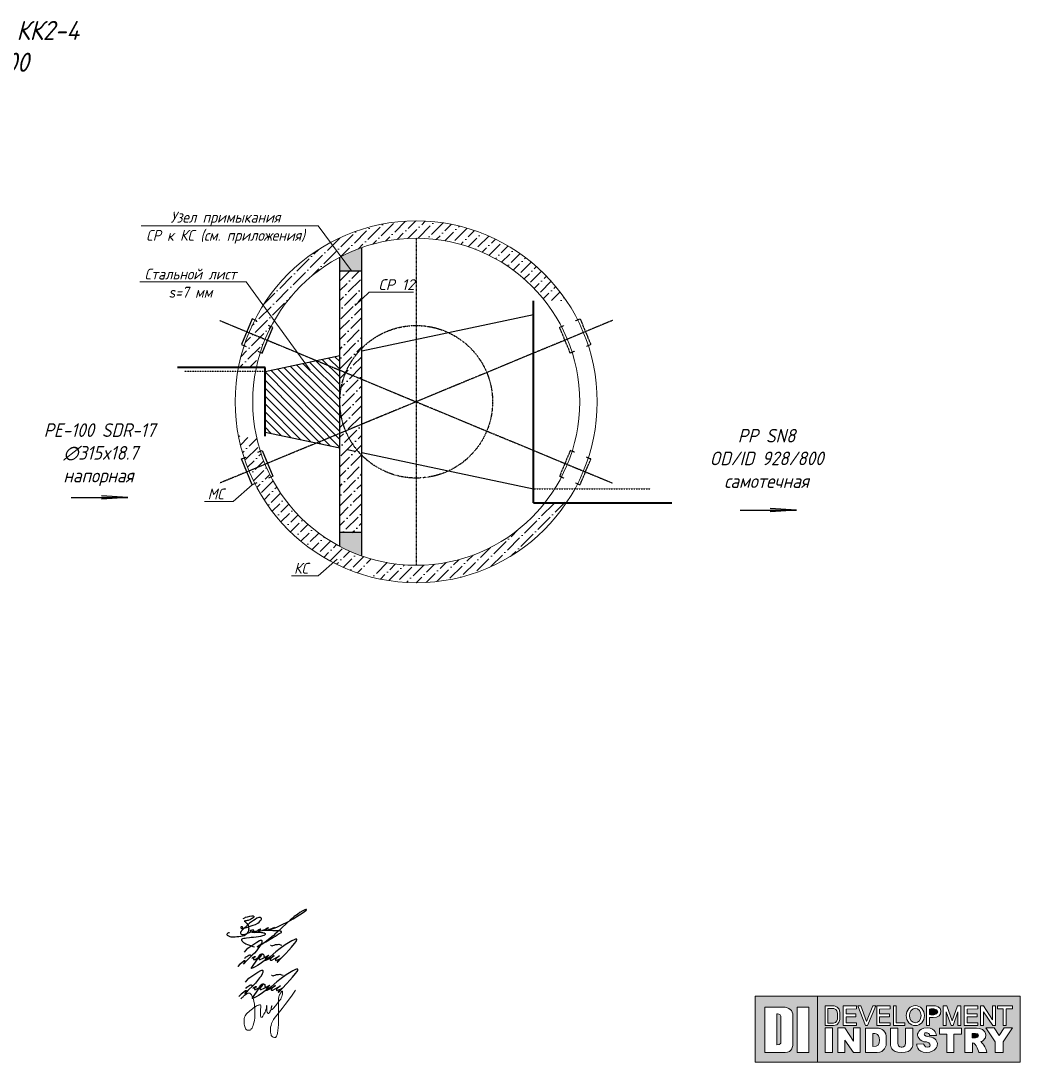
# Model space of a CAD drawing. Header units: millimetres. Extents: x 41756989 to 44740435, y 21258419 to 23626306.
# Drawn here: x 42646032 to 42737690, y 21995474 to 22091023 of the extents above; entities that cross this region are included whole.
import ezdxf
from ezdxf import colors
from ezdxf.entities.mleader import LeaderData, LeaderLine
from ezdxf.math import Vec2, Vec3

# ---------------------------------------------------------------- set-up
doc = ezdxf.new("R2010")
doc.units = ezdxf.units.MM
doc.linetypes.add('ACAD_ISO10W100', pattern=[18.5, 12, -3, 0.5, -3])
doc.linetypes.add('DASHED', pattern=[0.75, 0.5, -0.25])
doc.layers.add('ВК_К1_текст', color=34, linetype='Continuous')
doc.layers.add('Слой 2', color=7, linetype='Continuous')
doc.styles.add('note', font='isocpeur.ttf', dxfattribs={"width": 0.9, "oblique": 15})

# ---------------------------------------------------------------- blocks, each defined once
blk = doc.blocks.new('_None')
blk = doc.blocks.new('DI')
at = {"layer": 'Слой 2', "true_color": 0xf7931d}
h = blk.add_hatch(color=30, dxfattribs=at)
h.dxf.hatch_style = 2
h.paths.add_polyline_path([(-1796, 420), (-1796, -450), (-975, -450), (-975, 420)])
edge = h.paths.add_edge_path()
edge.add_spline(control_points=[(-1300, -226), (-1300, -226), (-1303, -324), (-1401, -324), (-1498, -324), (-1668, -324), (-1668, -324), (-1668, -324), (-1668, 277), (-1668, 277), (-1668, 277), (-1399, 277), (-1399, 277), (-1399, 277), (-1300, 255), (-1300, 186), (-1300, 116), (-1300, -226), (-1300, -226)], knot_values=[0, 0, 0, 0, 1, 1, 1, 2, 2, 2, 3, 3, 3, 4, 4, 4, 5, 5, 5, 6, 6, 6, 6], degree=3, periodic=0)
h.paths.add_polyline_path([(-1087, -324), (-1243, -324), (-1243, 277), (-1087, 277)])
at = {"layer": 'Слой 2', "true_color": 0x231f20}
h = blk.add_hatch(color=250, dxfattribs=at)
h.dxf.hatch_style = 2
h.paths.add_polyline_path([(-975, 420), (-975, -450), (1699, -450), (1699, 420)])
h.paths.add_polyline_path([(1176, 292), (1217, 292), (1335, 110), (1335, 292), (1373, 292), (1373, 32), (1338, 32), (1217, 215), (1217, 32), (1176, 32)])
h.paths.add_polyline_path([(682, 292), (732, 292), (800, 97), (874, 292), (916, 292), (916, 32), (877, 32), (877, 215), (815, 32), (787, 32), (722, 215), (722, 32), (682, 32)])
edge = h.paths.add_edge_path()
edge.add_spline(control_points=[(465, 292), (465, 292), (583, 292), (583, 292), (583, 292), (654, 282), (654, 225), (654, 167), (623, 138), (551, 139), (502, 140), (502, 140), (502, 140), (502, 140), (502, 32), (502, 32), (502, 32), (465, 32), (465, 32), (465, 32), (465, 292), (465, 292)], knot_values=[0, 0, 0, 0, 1, 1, 1, 2, 2, 2, 3, 3, 3, 4, 4, 4, 5, 5, 5, 6, 6, 6, 7, 7, 7, 7], degree=3, periodic=0)
h.paths.add_polyline_path([(28, 292), (66, 292), (66, 69), (177, 69), (177, 32), (28, 32)])
h.paths.add_polyline_path([(-401, 292), (-326, 86), (-242, 292), (-203, 292), (-313, 32), (-339, 32), (-442, 292)])
h.paths.add_polyline_path([(-634, 292), (-457, 292), (-457, 252), (-596, 251), (-596, 186), (-466, 186), (-466, 146), (-596, 146), (-596, 69), (-457, 69), (-457, 32), (-634, 32)])
h.paths.add_polyline_path([(-775, -324), (-872, -324), (-872, 1), (-775, 1)])
edge = h.paths.add_edge_path()
edge.add_spline(control_points=[(-761, 32), (-830, 32), (-872, 32), (-872, 32), (-872, 32), (-872, 292), (-872, 292), (-872, 292), (-753, 292), (-753, 292), (-753, 292), (-678, 277), (-678, 207), (-678, 136), (-678, 112), (-678, 112), (-678, 112), (-693, 32), (-761, 32)], knot_values=[0, 0, 0, 0, 1, 1, 1, 2, 2, 2, 3, 3, 3, 4, 4, 4, 5, 5, 5, 6, 6, 6, 6], degree=3, periodic=0)
h.paths.add_polyline_path([(-409, -324), (-500, -324), (-612, -162), (-612, -324), (-704, -324), (-704, 1), (-615, 1), (-500, -172), (-500, 1), (-409, 1)])
edge = h.paths.add_edge_path()
edge.add_spline(control_points=[(-68, -224), (-68, -224), (-90, -324), (-186, -324), (-282, -324), (-342, -324), (-342, -324), (-342, -324), (-342, 0), (-342, 0), (-342, 0), (-173, 0), (-173, 0), (-173, 0), (-68, -18), (-68, -106), (-68, -194), (-68, -224), (-68, -224)], knot_values=[0, 0, 0, 0, 1, 1, 1, 2, 2, 2, 3, 3, 3, 4, 4, 4, 5, 5, 5, 6, 6, 6, 6], degree=3, periodic=0)
h.paths.add_polyline_path([(-16, 252), (-155, 251), (-155, 186), (-26, 186), (-26, 146), (-155, 146), (-155, 69), (-16, 69), (-16, 32), (-193, 32), (-193, 292), (-16, 292)])
edge = h.paths.add_edge_path()
edge.add_spline(control_points=[(282, -225), (282, -225), (282, -324), (136, -324), (-10, -324), (-10, -225), (-10, -225), (-10, -225), (-10, 0), (-10, 0), (-10, 0), (88, 0), (88, 0), (88, 0), (88, -149), (88, -202), (88, -255), (136, -254), (136, -254), (136, -254), (185, -255), (185, -202), (185, -149), (185, 0), (185, 0), (185, 0), (282, 0), (282, 0), (282, 0), (282, -225), (282, -225)], knot_values=[0, 0, 0, 0, 1, 1, 1, 2, 2, 2, 3, 3, 3, 4, 4, 4, 5, 5, 5, 6, 6, 6, 7, 7, 7, 8, 8, 8, 9, 9, 9, 10, 10, 10, 10], degree=3, periodic=0)
edge = h.paths.add_edge_path()
edge.add_spline(control_points=[(196, 164), (196, 237), (250, 296), (316, 296), (383, 296), (436, 237), (436, 164), (436, 91), (383, 32), (316, 32), (250, 32), (196, 91), (196, 164)], knot_values=[0, 0, 0, 0, 1, 1, 1, 2, 2, 2, 3, 3, 3, 4, 4, 4, 4], degree=3, periodic=0)
edge = h.paths.add_edge_path()
edge.add_spline(control_points=[(608, -212), (606, -232), (594, -321), (463, -321), (332, -321), (334, -212), (334, -212), (334, -212), (426, -210), (426, -210), (426, -210), (437, -253), (471, -254), (518, -254), (513, -228), (513, -228), (513, -228), (521, -198), (463, -184), (361, -184), (345, -93), (345, -93), (345, -93), (346, 1), (471, 1), (596, 1), (595, -99), (595, -99), (595, -99), (505, -99), (505, -99), (505, -99), (507, -67), (471, -63), (435, -58), (443, -67), (437, -76), (431, -86), (427, -104), (504, -116), (582, -116), (609, -192), (608, -212)], knot_values=[0, 0, 0, 0, 1, 1, 1, 2, 2, 2, 3, 3, 3, 4, 4, 4, 5, 5, 5, 6, 6, 6, 7, 7, 7, 8, 8, 8, 9, 9, 9, 10, 10, 10, 11, 11, 11, 12, 12, 12, 13, 13, 13, 14, 14, 14, 14], degree=3, periodic=0)
h.paths.add_polyline_path([(924, -81), (826, -81), (826, -324), (779, -324), (732, -324), (732, -81), (634, -81), (634, 0), (779, 0), (924, 0)])
h.paths.add_polyline_path([(962, 292), (1140, 292), (1140, 252), (1000, 251), (1000, 186), (1130, 186), (1130, 146), (1000, 146), (1000, 69), (1140, 69), (1140, 32), (962, 32)])
edge = h.paths.add_edge_path()
edge.add_spline(control_points=[(1157, -324), (1157, -324), (1118, -196), (1071, -196), (1071, -236), (1071, -324), (1071, -324), (1071, -324), (969, -324), (969, -324), (969, -324), (969, -321), (969, -321), (969, -321), (969, 0), (969, 0), (969, 0), (1082, -1), (1082, -1), (1082, -1), (1155, 6), (1200, -19), (1223, -31), (1247, -63), (1247, -92), (1247, -109), (1242, -126), (1234, -138), (1214, -171), (1181, -180), (1181, -180), (1181, -180), (1254, -258), (1259, -324), (1196, -324), (1157, -324), (1157, -324)], knot_values=[0, 0, 0, 0, 1, 1, 1, 2, 2, 2, 3, 3, 3, 4, 4, 4, 5, 5, 5, 6, 6, 6, 7, 7, 7, 8, 8, 8, 9, 9, 9, 10, 10, 10, 11, 11, 11, 12, 12, 12, 12], degree=3, periodic=0)
h.paths.add_polyline_path([(1473, -181), (1473, -324), (1422, -324), (1371, -324), (1371, -181), (1248, 1), (1356, 1), (1422, -99), (1488, 1), (1596, 1)])
h.paths.add_polyline_path([(1596, 254), (1516, 254), (1516, 32), (1474, 32), (1474, 254), (1399, 254), (1399, 292), (1596, 292)])
at = {"layer": 'Слой 2', "true_color": 0xf7931d}
h = blk.add_hatch(color=30, dxfattribs=at)
h.dxf.hatch_style = 2
edge = h.paths.add_edge_path()
edge.add_spline(control_points=[(-1508, 186), (-1508, 186), (-1508, -223), (-1508, -223), (-1460, -223), (-1457, -193), (-1457, -193), (-1457, -193), (-1457, 119), (-1457, 156), (-1457, 192), (-1508, 186), (-1508, 186)], knot_values=[0, 0, 0, 0, 1, 1, 1, 2, 2, 2, 3, 3, 3, 4, 4, 4, 4], degree=3, periodic=0)
at = {"layer": 'Слой 2', "true_color": 0x231f20}
h = blk.add_hatch(color=250, dxfattribs=at)
h.dxf.hatch_style = 2
edge = h.paths.add_edge_path()
edge.add_spline(control_points=[(-758, 258), (-758, 258), (-836, 258), (-836, 258), (-836, 258), (-836, 66), (-836, 66), (-836, 66), (-808, 66), (-764, 66), (-719, 66), (-709, 125), (-709, 125), (-709, 125), (-709, 143), (-709, 195), (-709, 247), (-758, 258), (-758, 258)], knot_values=[0, 0, 0, 0, 1, 1, 1, 2, 2, 2, 3, 3, 3, 4, 4, 4, 5, 5, 5, 6, 6, 6, 6], degree=3, periodic=0)
h = blk.add_hatch(color=250, dxfattribs=at)
h.dxf.hatch_style = 2
edge = h.paths.add_edge_path()
edge.add_spline(control_points=[(316, 260), (274, 260), (240, 217), (240, 164), (240, 111), (274, 68), (316, 68), (358, 68), (392, 111), (392, 164), (392, 217), (358, 260), (316, 260)], knot_values=[0, 0, 0, 0, 1, 1, 1, 2, 2, 2, 3, 3, 3, 4, 4, 4, 4], degree=3, periodic=0)
h = blk.add_hatch(color=250, dxfattribs=at)
h.dxf.hatch_style = 2
edge = h.paths.add_edge_path()
edge.add_spline(control_points=[(614, 214), (614, 266), (504, 250), (504, 250), (504, 250), (504, 177), (504, 177), (504, 177), (614, 161), (614, 214)], knot_values=[0, 0, 0, 0, 1, 1, 1, 2, 2, 2, 3, 3, 3, 3], degree=3, periodic=0)
h = blk.add_hatch(color=250, dxfattribs=at)
h.dxf.hatch_style = 2
edge = h.paths.add_edge_path()
edge.add_spline(control_points=[(-244, -72), (-244, -72), (-244, -244), (-244, -244), (-172, -244), (-155, -219), (-155, -158), (-155, -57), (-244, -72), (-244, -72)], knot_values=[0, 0, 0, 0, 1, 1, 1, 2, 2, 2, 3, 3, 3, 3], degree=3, periodic=0)
h = blk.add_hatch(color=250, dxfattribs=at)
h.dxf.hatch_style = 2
edge = h.paths.add_edge_path()
edge.add_spline(control_points=[(1068, -71), (1068, -71), (1068, -127), (1068, -127), (1068, -127), (1151, -138), (1151, -99), (1151, -60), (1068, -71), (1068, -71)], knot_values=[0, 0, 0, 0, 1, 1, 1, 2, 2, 2, 3, 3, 3, 3], degree=3, periodic=0)
at = {"layer": 'Слой 2', "lineweight": 0}
for points in [[(-1796, 420), (-1796, -450), (-975, -450), (-975, 420), (-1796, 420)], [(-975, 420), (-975, -450), (1699, -450), (1699, 420), (-975, 420)], [(-1087, -324), (-1243, -324), (-1243, 277), (-1087, 277), (-1087, -324)], [(-634, 292), (-457, 292), (-457, 252), (-596, 251), (-596, 186), (-466, 186), (-466, 146), (-596, 146), (-596, 69), (-457, 69), (-457, 32), (-634, 32), (-634, 292)], [(-401, 292), (-326, 86), (-242, 292), (-203, 292), (-313, 32), (-339, 32), (-442, 292), (-401, 292)], [(-16, 252), (-155, 251), (-155, 186), (-26, 186), (-26, 146), (-155, 146), (-155, 69), (-16, 69), (-16, 32), (-193, 32), (-193, 292), (-16, 292), (-16, 252)], [(28, 292), (66, 292), (66, 69), (177, 69), (177, 32), (28, 32), (28, 292)], [(682, 292), (732, 292), (800, 97), (874, 292), (916, 292), (916, 32), (877, 32), (877, 215), (815, 32), (787, 32), (722, 215), (722, 32), (682, 32), (682, 292)], [(962, 292), (1140, 292), (1140, 252), (1000, 251), (1000, 186), (1130, 186), (1130, 146), (1000, 146), (1000, 69), (1140, 69), (1140, 32), (962, 32), (962, 292)], [(1176, 292), (1217, 292), (1335, 110), (1335, 292), (1373, 292), (1373, 32), (1338, 32), (1217, 215), (1217, 32), (1176, 32), (1176, 292)], [(1596, 254), (1516, 254), (1516, 32), (1474, 32), (1474, 254), (1399, 254), (1399, 292), (1596, 292), (1596, 254)], [(-775, -324), (-872, -324), (-872, 1), (-775, 1), (-775, -324)], [(-409, -324), (-500, -324), (-612, -162), (-612, -324), (-704, -324), (-704, 1), (-615, 1), (-500, -172), (-500, 1), (-409, 1), (-409, -324)], [(924, -81), (826, -81), (826, -324), (779, -324), (732, -324), (732, -81), (634, -81), (634, 0), (779, 0), (924, 0), (924, -81)], [(1473, -181), (1473, -324), (1422, -324), (1371, -324), (1371, -181), (1248, 1), (1356, 1), (1422, -99), (1488, 1), (1596, 1), (1473, -181)]]:
    blk.add_lwpolyline(points, dxfattribs=at)
for points, knots in [([(-1300, -226), (-1300, -226), (-1303, -324), (-1401, -324), (-1498, -324), (-1668, -324), (-1668, -324), (-1668, -324), (-1668, 277), (-1668, 277), (-1668, 277), (-1399, 277), (-1399, 277), (-1399, 277), (-1300, 255), (-1300, 186), (-1300, 116), (-1300, -226), (-1300, -226)], [0, 0, 0, 0, 1, 1, 1, 2, 2, 2, 3, 3, 3, 4, 4, 4, 5, 5, 5, 6, 6, 6, 6]), ([(-761, 32), (-830, 32), (-872, 32), (-872, 32), (-872, 32), (-872, 292), (-872, 292), (-872, 292), (-753, 292), (-753, 292), (-753, 292), (-678, 277), (-678, 207), (-678, 136), (-678, 112), (-678, 112), (-678, 112), (-693, 32), (-761, 32)], [0, 0, 0, 0, 1, 1, 1, 2, 2, 2, 3, 3, 3, 4, 4, 4, 5, 5, 5, 6, 6, 6, 6]), ([(196, 164), (196, 237), (250, 296), (316, 296), (383, 296), (436, 237), (436, 164), (436, 91), (383, 32), (316, 32), (250, 32), (196, 91), (196, 164)], [0, 0, 0, 0, 1, 1, 1, 2, 2, 2, 3, 3, 3, 4, 4, 4, 4]), ([(465, 292), (465, 292), (583, 292), (583, 292), (583, 292), (654, 282), (654, 225), (654, 167), (623, 138), (551, 139), (502, 140), (502, 140), (502, 140), (502, 140), (502, 32), (502, 32), (502, 32), (465, 32), (465, 32), (465, 32), (465, 292), (465, 292)], [0, 0, 0, 0, 1, 1, 1, 2, 2, 2, 3, 3, 3, 4, 4, 4, 5, 5, 5, 6, 6, 6, 7, 7, 7, 7]), ([(-1508, 186), (-1508, 186), (-1508, -223), (-1508, -223), (-1460, -223), (-1457, -193), (-1457, -193), (-1457, -193), (-1457, 119), (-1457, 156), (-1457, 192), (-1508, 186), (-1508, 186)], [0, 0, 0, 0, 1, 1, 1, 2, 2, 2, 3, 3, 3, 4, 4, 4, 4]), ([(-758, 258), (-758, 258), (-836, 258), (-836, 258), (-836, 258), (-836, 66), (-836, 66), (-836, 66), (-808, 66), (-764, 66), (-719, 66), (-709, 125), (-709, 125), (-709, 125), (-709, 143), (-709, 195), (-709, 247), (-758, 258), (-758, 258)], [0, 0, 0, 0, 1, 1, 1, 2, 2, 2, 3, 3, 3, 4, 4, 4, 5, 5, 5, 6, 6, 6, 6]), ([(316, 260), (274, 260), (240, 217), (240, 164), (240, 111), (274, 68), (316, 68), (358, 68), (392, 111), (392, 164), (392, 217), (358, 260), (316, 260)], [0, 0, 0, 0, 1, 1, 1, 2, 2, 2, 3, 3, 3, 4, 4, 4, 4]), ([(614, 214), (614, 266), (504, 250), (504, 250), (504, 250), (504, 177), (504, 177), (504, 177), (614, 161), (614, 214)], [0, 0, 0, 0, 1, 1, 1, 2, 2, 2, 3, 3, 3, 3]), ([(-68, -224), (-68, -224), (-90, -324), (-186, -324), (-282, -324), (-342, -324), (-342, -324), (-342, -324), (-342, 0), (-342, 0), (-342, 0), (-173, 0), (-173, 0), (-173, 0), (-68, -18), (-68, -106), (-68, -194), (-68, -224), (-68, -224)], [0, 0, 0, 0, 1, 1, 1, 2, 2, 2, 3, 3, 3, 4, 4, 4, 5, 5, 5, 6, 6, 6, 6]), ([(282, -225), (282, -225), (282, -324), (136, -324), (-10, -324), (-10, -225), (-10, -225), (-10, -225), (-10, 0), (-10, 0), (-10, 0), (88, 0), (88, 0), (88, 0), (88, -149), (88, -202), (88, -255), (136, -254), (136, -254), (136, -254), (185, -255), (185, -202), (185, -149), (185, 0), (185, 0), (185, 0), (282, 0), (282, 0), (282, 0), (282, -225), (282, -225)], [0, 0, 0, 0, 1, 1, 1, 2, 2, 2, 3, 3, 3, 4, 4, 4, 5, 5, 5, 6, 6, 6, 7, 7, 7, 8, 8, 8, 9, 9, 9, 10, 10, 10, 10]), ([(608, -212), (606, -232), (594, -321), (463, -321), (332, -321), (334, -212), (334, -212), (334, -212), (426, -210), (426, -210), (426, -210), (437, -253), (471, -254), (518, -254), (513, -228), (513, -228), (513, -228), (521, -198), (463, -184), (361, -184), (345, -93), (345, -93), (345, -93), (346, 1), (471, 1), (596, 1), (595, -99), (595, -99), (595, -99), (505, -99), (505, -99), (505, -99), (507, -67), (471, -63), (435, -58), (443, -67), (437, -76), (431, -86), (427, -104), (504, -116), (582, -116), (609, -192), (608, -212)], [0, 0, 0, 0, 1, 1, 1, 2, 2, 2, 3, 3, 3, 4, 4, 4, 5, 5, 5, 6, 6, 6, 7, 7, 7, 8, 8, 8, 9, 9, 9, 10, 10, 10, 11, 11, 11, 12, 12, 12, 13, 13, 13, 14, 14, 14, 14]), ([(1157, -324), (1157, -324), (1118, -196), (1071, -196), (1071, -236), (1071, -324), (1071, -324), (1071, -324), (969, -324), (969, -324), (969, -324), (969, -321), (969, -321), (969, -321), (969, 0), (969, 0), (969, 0), (1082, -1), (1082, -1), (1082, -1), (1155, 6), (1200, -19), (1223, -31), (1247, -63), (1247, -92), (1247, -109), (1242, -126), (1234, -138), (1214, -171), (1181, -180), (1181, -180), (1181, -180), (1254, -258), (1259, -324), (1196, -324), (1157, -324), (1157, -324)], [0, 0, 0, 0, 1, 1, 1, 2, 2, 2, 3, 3, 3, 4, 4, 4, 5, 5, 5, 6, 6, 6, 7, 7, 7, 8, 8, 8, 9, 9, 9, 10, 10, 10, 11, 11, 11, 12, 12, 12, 12]), ([(-244, -72), (-244, -72), (-244, -244), (-244, -244), (-172, -244), (-155, -219), (-155, -158), (-155, -57), (-244, -72), (-244, -72)], [0, 0, 0, 0, 1, 1, 1, 2, 2, 2, 3, 3, 3, 3]), ([(1068, -71), (1068, -71), (1068, -127), (1068, -127), (1068, -127), (1151, -138), (1151, -99), (1151, -60), (1068, -71), (1068, -71)], [0, 0, 0, 0, 1, 1, 1, 2, 2, 2, 3, 3, 3, 3])]:
    blk.add_open_spline(points, degree=3, knots=knots, dxfattribs=at)
blk = doc.blocks.new('5')
at = {"color": 160, "lineweight": 9}
for points in [[(39.23, -189.08), (39.76, -188.41), (40.36, -187.75), (41.66, -186.81), (42.34, -186.4), (43.34, -185.76), (44.34, -185.16), (44.67, -185.03), (44.9, -185.04), (45.04, -185.15), (45.1, -185.32), (45.09, -185.58), (45.02, -185.86), (44.86, -186.29), (44.45, -187.02), (43.98, -187.68), (43.24, -188.58), (42.57, -189.39), (41.87, -190.09), (40.04, -191.87), (38.96, -193.07), (39.29, -192.63), (39.49, -192.28), (39.54, -192.07), (39.53, -191.95), (39.47, -191.93), (39.41, -191.94), (39.19, -192.04), (38.24, -192.76), (37.74, -193.14), (37.02, -193.85)], [(41.82, -191.26), (41.9, -191.01), (42.01, -190.89), (42.19, -190.73), (42.45, -190.62), (42.6, -190.56), (42.78, -190.55), (42.84, -190.58), (42.85, -190.64), (42.76, -190.73), (42.53, -190.92), (42.39, -191.03), (42.27, -191.24), (42.25, -191.4), (42.29, -191.55), (42.43, -191.58), (42.58, -191.57), (42.78, -191.49), (43.73, -191.03), (44.29, -190.72), (44.73, -190.47), (45.11, -189.89), (44.4, -190.66), (44.15, -191.16), (44.08, -191.37), (44.14, -191.52), (44.31, -191.59), (44.49, -191.57), (44.72, -191.48), (45.27, -191.2), (47.37, -190.1), (46.71, -190.79), (46.34, -191.29), (46.22, -191.59), (46.28, -191.75), (46.46, -191.75), (46.7, -191.64), (48.27, -190.85), (49.25, -190.15), (48.37, -190.92), (48.01, -191.31), (47.87, -191.64), (47.92, -191.76), (48.15, -191.8), (48.37, -191.73), (49.17, -191.35), (50.97, -190.29), (49.98, -191.13), (49.68, -191.48), (49.63, -191.73), (49.78, -191.86), (50.01, -191.81), (50.32, -191.69), (51.49, -191.2), (50.64, -191.82), (50.28, -192.18), (50.16, -192.37), (50.22, -192.48), (50.36, -192.47), (50.48, -192.38), (51.49, -191.2), (53.1, -189.55), (54.16, -188.46), (55.03, -187.41), (56, -186.15), (56.53, -185.47), (56.74, -185.12), (56.82, -184.86), (56.78, -184.77), (56.65, -184.73), (56.32, -184.77), (55.96, -184.89), (55.16, -185.31), (52.92, -186.63), (51.25, -187.88), (49.8, -188.97), (47.81, -190.6), (45.44, -192.38), (44.48, -193.01), (43.57, -193.59), (42.83, -194.01), (42.17, -194.3), (41.51, -194.54), (41.97, -193.88), (43.38, -191.8), (44.09, -190.6), (44.38, -190.05), (44.56, -189.85), (44.76, -189.74), (45.04, -189.65), (45.29, -189.63), (45.51, -189.71), (45.68, -189.88), (45.76, -190.12), (45.77, -190.4), (45.81, -190.55), (45.86, -190.69), (45.97, -190.87), (46.25, -190.99), (46.61, -191.04), (46.92, -191)], [(47.96, -186.69), (48.2, -186.89), (48.49, -186.92), (48.76, -186.88), (49.18, -186.72), (49.69, -186.53), (50.36, -186.48), (50.78, -186.45), (51.36, -186.62), (51.82, -186.75)], [(39.35, -191.18), (39.63, -190.79), (40.03, -190.49), (40.34, -190.27), (40.67, -190.11), (41, -190), (41.19, -190), (41.32, -190.12), (41.34, -190.26), (41.39, -190.56)]]:
    blk.add_lwpolyline(points, dxfattribs=at)
at = {"color": 160}
for points in [[(39.23, -189.08), (39.76, -188.41), (40.36, -187.75), (41.66, -186.81), (42.34, -186.4), (43.34, -185.76), (44.34, -185.16), (44.67, -185.03), (44.9, -185.04), (45.04, -185.15), (45.1, -185.32), (45.09, -185.58), (45.02, -185.86), (44.86, -186.29), (44.45, -187.02), (43.98, -187.68), (43.24, -188.58), (42.57, -189.39), (41.87, -190.09), (40.04, -191.87), (38.96, -193.07), (39.29, -192.63), (39.49, -192.28), (39.54, -192.07), (39.53, -191.95), (39.47, -191.93), (39.41, -191.94), (39.19, -192.04), (38.24, -192.76), (37.74, -193.14), (37.02, -193.85)], [(41.82, -191.26), (41.9, -191.01), (42.01, -190.89), (42.19, -190.73), (42.45, -190.62), (42.6, -190.56), (42.78, -190.55), (42.84, -190.58), (42.85, -190.64), (42.76, -190.73), (42.53, -190.92), (42.39, -191.03), (42.27, -191.24), (42.25, -191.4), (42.29, -191.55), (42.43, -191.58), (42.58, -191.57), (42.78, -191.49), (43.73, -191.03), (44.29, -190.72), (44.73, -190.47), (45.11, -189.89), (44.4, -190.66), (44.15, -191.16), (44.08, -191.37), (44.14, -191.52), (44.31, -191.59), (44.49, -191.57), (44.72, -191.48), (45.27, -191.2), (47.37, -190.1), (46.71, -190.79), (46.34, -191.29), (46.22, -191.59), (46.28, -191.75), (46.46, -191.75), (46.7, -191.64), (48.27, -190.85), (49.25, -190.15), (48.37, -190.92), (48.01, -191.31), (47.87, -191.64), (47.92, -191.76), (48.15, -191.8), (48.37, -191.73), (49.17, -191.35), (50.97, -190.29), (49.98, -191.13), (49.68, -191.48), (49.63, -191.73), (49.78, -191.86), (50.01, -191.81), (50.32, -191.69), (51.49, -191.2), (50.64, -191.82), (50.28, -192.18), (50.16, -192.37), (50.22, -192.48), (50.36, -192.47), (50.48, -192.38), (51.49, -191.2), (53.1, -189.55), (54.16, -188.46), (55.03, -187.41), (56, -186.15), (56.53, -185.47), (56.74, -185.12), (56.82, -184.86), (56.78, -184.77), (56.65, -184.73), (56.32, -184.77), (55.96, -184.89), (55.16, -185.31), (52.92, -186.63), (51.25, -187.88), (49.8, -188.97), (47.81, -190.6), (45.44, -192.38), (44.48, -193.01), (43.57, -193.59), (42.83, -194.01), (42.17, -194.3), (41.51, -194.54), (41.97, -193.88), (43.38, -191.8), (44.09, -190.6), (44.38, -190.05), (44.56, -189.85), (44.76, -189.74), (45.04, -189.65), (45.29, -189.63), (45.51, -189.71), (45.68, -189.88), (45.76, -190.12), (45.77, -190.4), (45.81, -190.55), (45.86, -190.69), (45.97, -190.87), (46.25, -190.99), (46.61, -191.04), (46.92, -191)], [(47.96, -186.69), (48.2, -186.89), (48.49, -186.92), (48.76, -186.88), (49.18, -186.72), (49.69, -186.53), (50.36, -186.48), (50.78, -186.45), (51.36, -186.62), (51.82, -186.75)], [(39.35, -191.18), (39.63, -190.79), (40.03, -190.49), (40.34, -190.27), (40.67, -190.11), (41, -190), (41.19, -190), (41.32, -190.12), (41.34, -190.26), (41.39, -190.56)]]:
    blk.add_lwpolyline(points, dxfattribs=at)
blk = doc.blocks.new('6')
at = {"color": 150, "lineweight": 9}
for points in [[(226.89, -190.1), (227.38, -189.81), (227.7, -189.66), (228.33, -189.46), (229.17, -189.28), (229.79, -189.18), (230.19, -189.16), (230.3, -189.19), (230.4, -189.23), (230.49, -189.29), (230.52, -189.36), (230.52, -189.43), (230.51, -189.52), (230.48, -189.6), (230.41, -189.72), (230.25, -189.87), (229.94, -190.1), (229.67, -190.24), (229.39, -190.4), (229.15, -190.53), (228.82, -190.66), (228.53, -190.75), (228.26, -190.81), (228, -190.86), (227.68, -190.93), (227.36, -191), (227.15, -191.04), (227.38, -191.16), (227.61, -191.33), (227.78, -191.45), (227.9, -191.55), (228.08, -191.75), (228.36, -192.1), (228.52, -192.38), (228.65, -192.78), (228.73, -193.32), (228.74, -193.65), (228.69, -194.01), (228.63, -194.31), (228.52, -194.66), (228.34, -194.95), (228.08, -195.33), (227.51, -195.79), (227.22, -195.99), (226.66, -196.15), (226.03, -196.27), (225.37, -196.34), (224.61, -196.39), (224.07, -196.45), (223.52, -196.47), (223.11, -196.46), (222.74, -196.45), (222.42, -196.39), (222.14, -196.3), (221.86, -196.2), (221.63, -196.06), (221.44, -195.9), (221.35, -195.7), (221.31, -195.52), (221.42, -195.27), (221.54, -195.14), (221.73, -195.04), (221.9, -194.95), (222.13, -194.92)], [(226.72, -193.23), (226.68, -193.11), (226.63, -193.06), (226.49, -192.99), (226.35, -192.95), (226.21, -192.98), (226.08, -193.04), (226.01, -193.18), (226.01, -193.34), (226.1, -193.43), (226.28, -193.47), (226.49, -193.46), (227.06, -193.36), (227.97, -193.15), (229.26, -192.72), (230.33, -192.36), (231.1, -192.11), (231.92, -191.65), (232.33, -191.33), (232.75, -190.93), (233.06, -190.55), (233.15, -190.34), (233.16, -190.14), (233.14, -189.99), (233.08, -189.91), (232.96, -189.81), (232.79, -189.76), (232.51, -189.73), (232.27, -189.78), (231.58, -190.01), (230.94, -190.36), (230.36, -190.72), (229.75, -191.19), (229.07, -191.72), (228.22, -192.43), (227.11, -193.47), (226.57, -194.03), (226.32, -194.29), (226.12, -194.54), (225.98, -194.78), (225.92, -195), (225.93, -195.16), (226.03, -195.35), (226.16, -195.47), (226.37, -195.56), (226.63, -195.6), (226.87, -195.6), (227.55, -195.42), (228.71, -195.06), (229.99, -194.6), (230.37, -194.41), (230.53, -194.28), (230.56, -194.22), (230.56, -194.17), (230.51, -194.13), (230.42, -194.08), (230.28, -194.06), (230.04, -194.06), (229.85, -194.08), (229.57, -194.15), (229.42, -194.22), (229.3, -194.31), (229.3, -194.44), (229.36, -194.58), (229.43, -194.65), (229.6, -194.72), (229.89, -194.81), (230.6, -194.87), (231.28, -194.83), (231.8, -194.79), (232.22, -194.79), (232.81, -194.82), (233.2, -194.85), (233.54, -194.9), (233.83, -194.98), (234.02, -195.05), (234.24, -195.17), (234.41, -195.29), (234.46, -195.43), (234.42, -195.57), (234.34, -195.68), (234.2, -195.8), (233.91, -195.93), (233.5, -196.08), (232.83, -196.26), (232.17, -196.37), (231.34, -196.48), (230.4, -196.57), (229.63, -196.67), (229, -196.72), (228.02, -196.84), (227.48, -196.91), (227.11, -196.98), (226.66, -197.09), (226.41, -197.19), (226.32, -197.34), (226.32, -197.49), (226.36, -197.67), (226.47, -197.85), (226.63, -198.03), (226.93, -198.35), (227.38, -198.61), (227.78, -198.82), (228.29, -199.03), (229.04, -199.29), (229.68, -199.51), (230.2, -199.67), (230.8, -199.85)], [(229.99, -194.6), (230.56, -194.54), (231.23, -194.38), (231.96, -194.15), (232.33, -194.04), (232.58, -193.96), (232.74, -193.9), (232.85, -193.85), (232.92, -193.8), (232.94, -193.77), (232.91, -193.74), (232.88, -193.73), (232.83, -193.75), (232.61, -193.84), (232.43, -193.91), (232.22, -193.97), (232.08, -194.01), (231.92, -194.1), (231.87, -194.22), (231.87, -194.33), (231.98, -194.37), (232.17, -194.4), (232.38, -194.39), (232.57, -194.35), (233.36, -194.18), (233.98, -193.96), (234.85, -193.59), (235.23, -193.42), (235.62, -193.32), (235.23, -193.42), (234.61, -193.69), (234.52, -193.75), (234.49, -193.83), (234.48, -193.9), (234.49, -193.95), (234.57, -194), (234.64, -194.02), (234.77, -194.04), (235.17, -194.04), (235.35, -193.99), (235.66, -193.9), (236.78, -193.48), (237.6, -193.17), (236.78, -193.48), (236.22, -193.69), (235.92, -193.83), (235.87, -193.88), (235.86, -193.92), (235.87, -193.97), (235.93, -193.99), (236.03, -193.98), (236.13, -193.95), (236.3, -193.86), (238.38, -193.04), (239.83, -192.4), (242.51, -191.12), (244.07, -190.18), (246.19, -188.78), (247.85, -187.72), (248.5, -187.24), (248.63, -187.13), (248.7, -187.03), (248.68, -186.99), (248.63, -186.98), (248.56, -186.98), (248.43, -187.01), (248.08, -187.14), (247.4, -187.47), (246.4, -188.04), (245.5, -188.65), (244.43, -189.42), (243.66, -190.04), (243.08, -190.61), (241.8, -191.76), (238.57, -194.77), (237.78, -195.51), (237.37, -195.89), (236.8, -196.32), (236.06, -196.96), (235.01, -197.77), (234.26, -198.35), (233.09, -199.18), (232.53, -199.63), (232.19, -199.85), (231.95, -199.9), (231.8, -199.86), (231.8, -199.7), (231.88, -199.58), (232.07, -199.43), (232.33, -199.26), (234.64, -198.06), (237.31, -196.55), (237.94, -196.15), (238.58, -195.73), (239.27, -195.29), (239.85, -194.98), (240.01, -194.87), (240.06, -194.79), (240.08, -194.72), (240.07, -194.67), (240.03, -194.6), (240, -194.57), (239.95, -194.53), (239.87, -194.5), (239.71, -194.43), (239.37, -194.37), (238.7, -194.31), (237.94, -194.29), (237.11, -194.27), (236.12, -194.25), (233.45, -194.15)]]:
    blk.add_lwpolyline(points, dxfattribs=at)
at = {"color": 150}
for points in [[(226.89, -190.1), (227.38, -189.81), (227.7, -189.66), (228.33, -189.46), (229.17, -189.28), (229.79, -189.18), (230.19, -189.16), (230.3, -189.19), (230.4, -189.23), (230.49, -189.29), (230.52, -189.36), (230.52, -189.43), (230.51, -189.52), (230.48, -189.6), (230.41, -189.72), (230.25, -189.87), (229.94, -190.1), (229.67, -190.24), (229.39, -190.4), (229.15, -190.53), (228.82, -190.66), (228.53, -190.75), (228.26, -190.81), (228, -190.86), (227.68, -190.93), (227.36, -191), (227.15, -191.04), (227.38, -191.16), (227.61, -191.33), (227.78, -191.45), (227.9, -191.55), (228.08, -191.75), (228.36, -192.1), (228.52, -192.38), (228.65, -192.78), (228.73, -193.32), (228.74, -193.65), (228.69, -194.01), (228.63, -194.31), (228.52, -194.66), (228.34, -194.95), (228.08, -195.33), (227.51, -195.79), (227.22, -195.99), (226.66, -196.15), (226.03, -196.27), (225.37, -196.34), (224.61, -196.39), (224.07, -196.45), (223.52, -196.47), (223.11, -196.46), (222.74, -196.45), (222.42, -196.39), (222.14, -196.3), (221.86, -196.2), (221.63, -196.06), (221.44, -195.9), (221.35, -195.7), (221.31, -195.52), (221.42, -195.27), (221.54, -195.14), (221.73, -195.04), (221.9, -194.95), (222.13, -194.92)], [(226.72, -193.23), (226.68, -193.11), (226.63, -193.06), (226.49, -192.99), (226.35, -192.95), (226.21, -192.98), (226.08, -193.04), (226.01, -193.18), (226.01, -193.34), (226.1, -193.43), (226.28, -193.47), (226.49, -193.46), (227.06, -193.36), (227.97, -193.15), (229.26, -192.72), (230.33, -192.36), (231.1, -192.11), (231.92, -191.65), (232.33, -191.33), (232.75, -190.93), (233.06, -190.55), (233.15, -190.34), (233.16, -190.14), (233.14, -189.99), (233.08, -189.91), (232.96, -189.81), (232.79, -189.76), (232.51, -189.73), (232.27, -189.78), (231.58, -190.01), (230.94, -190.36), (230.36, -190.72), (229.75, -191.19), (229.07, -191.72), (228.22, -192.43), (227.11, -193.47), (226.57, -194.03), (226.32, -194.29), (226.12, -194.54), (225.98, -194.78), (225.92, -195), (225.93, -195.16), (226.03, -195.35), (226.16, -195.47), (226.37, -195.56), (226.63, -195.6), (226.87, -195.6), (227.55, -195.42), (228.71, -195.06), (229.99, -194.6), (230.37, -194.41), (230.53, -194.28), (230.56, -194.22), (230.56, -194.17), (230.51, -194.13), (230.42, -194.08), (230.28, -194.06), (230.04, -194.06), (229.85, -194.08), (229.57, -194.15), (229.42, -194.22), (229.3, -194.31), (229.3, -194.44), (229.36, -194.58), (229.43, -194.65), (229.6, -194.72), (229.89, -194.81), (230.6, -194.87), (231.28, -194.83), (231.8, -194.79), (232.22, -194.79), (232.81, -194.82), (233.2, -194.85), (233.54, -194.9), (233.83, -194.98), (234.02, -195.05), (234.24, -195.17), (234.41, -195.29), (234.46, -195.43), (234.42, -195.57), (234.34, -195.68), (234.2, -195.8), (233.91, -195.93), (233.5, -196.08), (232.83, -196.26), (232.17, -196.37), (231.34, -196.48), (230.4, -196.57), (229.63, -196.67), (229, -196.72), (228.02, -196.84), (227.48, -196.91), (227.11, -196.98), (226.66, -197.09), (226.41, -197.19), (226.32, -197.34), (226.32, -197.49), (226.36, -197.67), (226.47, -197.85), (226.63, -198.03), (226.93, -198.35), (227.38, -198.61), (227.78, -198.82), (228.29, -199.03), (229.04, -199.29), (229.68, -199.51), (230.2, -199.67), (230.8, -199.85)], [(229.99, -194.6), (230.56, -194.54), (231.23, -194.38), (231.96, -194.15), (232.33, -194.04), (232.58, -193.96), (232.74, -193.9), (232.85, -193.85), (232.92, -193.8), (232.94, -193.77), (232.91, -193.74), (232.88, -193.73), (232.83, -193.75), (232.61, -193.84), (232.43, -193.91), (232.22, -193.97), (232.08, -194.01), (231.92, -194.1), (231.87, -194.22), (231.87, -194.33), (231.98, -194.37), (232.17, -194.4), (232.38, -194.39), (232.57, -194.35), (233.36, -194.18), (233.98, -193.96), (234.85, -193.59), (235.23, -193.42), (235.62, -193.32), (235.23, -193.42), (234.61, -193.69), (234.52, -193.75), (234.49, -193.83), (234.48, -193.9), (234.49, -193.95), (234.57, -194), (234.64, -194.02), (234.77, -194.04), (235.17, -194.04), (235.35, -193.99), (235.66, -193.9), (236.78, -193.48), (237.6, -193.17), (236.78, -193.48), (236.22, -193.69), (235.92, -193.83), (235.87, -193.88), (235.86, -193.92), (235.87, -193.97), (235.93, -193.99), (236.03, -193.98), (236.13, -193.95), (236.3, -193.86), (238.38, -193.04), (239.83, -192.4), (242.51, -191.12), (244.07, -190.18), (246.19, -188.78), (247.85, -187.72), (248.5, -187.24), (248.63, -187.13), (248.7, -187.03), (248.68, -186.99), (248.63, -186.98), (248.56, -186.98), (248.43, -187.01), (248.08, -187.14), (247.4, -187.47), (246.4, -188.04), (245.5, -188.65), (244.43, -189.42), (243.66, -190.04), (243.08, -190.61), (241.8, -191.76), (238.57, -194.77), (237.78, -195.51), (237.37, -195.89), (236.8, -196.32), (236.06, -196.96), (235.01, -197.77), (234.26, -198.35), (233.09, -199.18), (232.53, -199.63), (232.19, -199.85), (231.95, -199.9), (231.8, -199.86), (231.8, -199.7), (231.88, -199.58), (232.07, -199.43), (232.33, -199.26), (234.64, -198.06), (237.31, -196.55), (237.94, -196.15), (238.58, -195.73), (239.27, -195.29), (239.85, -194.98), (240.01, -194.87), (240.06, -194.79), (240.08, -194.72), (240.07, -194.67), (240.03, -194.6), (240, -194.57), (239.95, -194.53), (239.87, -194.5), (239.71, -194.43), (239.37, -194.37), (238.7, -194.31), (237.94, -194.29), (237.11, -194.27), (236.12, -194.25), (233.45, -194.15)]]:
    blk.add_lwpolyline(points, dxfattribs=at)
blk = doc.blocks.new('подпись')
at = {"lineweight": 18, "ltscale": 75}
for p, q in [((-396, 381), (-377, 401)), ((-377, 401), (-348, 429)), ((-348, 429), (-329, 448)), ((-329, 448), (-301, 477)), ((-301, 477), (-282, 496)), ((-282, 496), (-196, 553)), ((-196, 553), (-167, 572)), ((-167, 572), (-129, 591)), ((-129, 591), (-72, 591)), ((-72, 591), (-52, 582)), ((-52, 582), (-43, 563)), ((-43, 563), (-24, 544)), ((-24, 544), (-5, 525)), ((-5, 525), (5, 496)), ((5, 496), (24, 467)), ((24, 467), (43, 429)), ((43, 429), (62, 353)), ((997, 439), (988, 401)), ((988, 401), (988, 353)), ((1007, 496), (997, 467)), ((997, 467), (997, 439)), ((1016, 525), (1007, 496)), ((1035, 544), (1016, 525)), ((1045, 572), (1035, 544)), ((1064, 591), (1045, 572)), ((1074, 610), (1064, 591)), ((1064, 372), (1083, 420)), ((1083, 629), (1074, 610)), ((1112, 658), (1083, 629)), ((1083, 420), (1102, 467)), ((1102, 467), (1121, 515)), ((1131, 658), (1112, 658)), ((1121, 515), (1131, 553)), ((1131, 553), (1131, 658)), ((1350, 334), (1484, 515)), ((1484, 515), (1608, 706)), ((-24, -19), (24, 19)), ((24, 19), (72, 57)), ((62, 353), (81, 296)), ((72, 57), (167, 114)), ((81, 296), (100, 181)), ((100, 181), (100, 114)), ((100, 114), (110, 48)), ((110, 48), (110, -29)), ((167, 114), (205, 134)), ((205, 134), (234, 153)), ((234, 153), (262, 153)), ((262, 153), (282, 162)), ((282, 162), (320, 162)), ((320, 162), (339, 143)), ((339, 48), (329, 19)), ((329, 19), (329, -19)), ((339, 143), (339, 48)), ((520, -19), (539, 10)), ((539, 48), (549, 76)), ((539, 10), (539, 48)), ((549, 124), (558, 134)), ((549, 76), (549, 124)), ((558, 134), (558, -76)), ((701, -29), (711, 10)), ((711, 10), (730, 38)), ((730, 86), (721, 57)), ((721, 57), (721, 0)), ((740, 134), (730, 114)), ((730, 114), (730, 86)), ((730, 67), (740, 95)), ((730, 38), (730, 67)), ((740, 95), (740, 134)), ((759, -10), (778, 10)), ((778, 10), (797, 38)), ((797, 38), (825, 67)), ((825, 67), (845, 95)), ((845, 95), (883, 134)), ((883, 134), (911, 172)), ((911, 172), (950, 219)), ((950, 219), (1026, 315)), ((988, 353), (978, 296)), ((978, 296), (978, -563)), ((1016, -95), (1121, 29)), ((1026, 315), (1064, 372)), ((1121, 29), (1226, 172)), ((1226, 172), (1350, 334)), ((-272, -343), (-262, -296)), ((-272, -544), (-272, -343)), ((-262, -296), (-234, -248)), ((-234, -248), (-215, -210)), ((-215, -210), (-186, -172)), ((-186, -172), (-72, -57)), ((-72, -57), (-24, -19)), ((110, -324), (100, -401)), ((110, -29), (119, -95)), ((119, -248), (110, -324)), ((119, -95), (119, -248)), ((329, -19), (320, -57)), ((320, -57), (320, -248)), ((320, -248), (339, -286)), ((339, -286), (348, -296)), ((348, -296), (377, -296)), ((377, -296), (386, -286)), ((386, -286), (406, -257)), ((406, -257), (425, -229)), ((425, -229), (444, -181)), ((444, -181), (472, -143)), ((472, -143), (491, -105)), ((491, -105), (511, -57)), ((511, -57), (520, -19)), ((558, -76), (568, -105)), ((568, -105), (577, -124)), ((577, -124), (587, -143)), ((587, -143), (596, -153)), ((596, -153), (625, -153)), ((625, -153), (644, -134)), ((644, -134), (654, -114)), ((654, -114), (673, -86)), ((673, -86), (682, -57)), ((682, -57), (701, -29)), ((721, 0), (730, -10)), ((730, -10), (759, -10)), ((759, -448), (806, -372)), ((806, -372), (864, -286)), ((864, -286), (930, -200)), ((930, -200), (1016, -95)), ((-262, -591), (-272, -544)), ((-243, -668), (-262, -591)), ((-224, -706), (-243, -668)), ((-215, -734), (-224, -706)), ((-196, -753), (-215, -734)), ((-167, -763), (-196, -753)), ((-52, -763), (-167, -763)), ((-33, -753), (-52, -763)), ((-14, -725), (-33, -753)), ((14, -696), (-14, -725)), ((33, -649), (14, -696)), ((52, -601), (33, -649)), ((72, -534), (52, -601)), ((91, -467), (72, -534)), ((100, -401), (91, -467)), ((692, -658), (711, -591)), ((692, -839), (692, -658)), ((711, -591), (730, -525)), ((730, -525), (759, -448)), ((969, -677), (959, -782)), ((978, -563), (969, -677)), ((701, -887), (692, -839)), ((711, -935), (701, -887)), ((721, -963), (711, -935)), ((740, -992), (721, -963)), ((759, -1011), (740, -992)), ((787, -1020), (759, -1011)), ((806, -1030), (787, -1020)), ((835, -1040), (806, -1030)), ((873, -1040), (835, -1040)), ((892, -1030), (873, -1040)), ((911, -992), (892, -1030)), ((930, -944), (911, -992)), ((950, -877), (930, -944)), ((959, -782), (950, -877))]:
    blk.add_line(p, q, dxfattribs=at)

msp = doc.modelspace()

# ---------------------------------------------------------------- hatches: boundary and pattern name
at = {"lineweight": 5, "transparency": 33554541}
h = msp.add_hatch(dxfattribs=at)
h.set_pattern_fill('ANSI36', color=256, scale=200)
h.set_pattern_definition([(45, (-809520722.15, -416627231.4), (336.75960454, 1234.78521665), [1587.5, -317.5, 0, -317.5])])
h.paths.add_polyline_path([(42694098.035, 22065327.327), (42696074.751, 22065327.327, 0.669159405), (42665999.12, 22059217.327), (42667631.988, 22059217.327, -0.635574446)])
h.paths.add_polyline_path([(42696074.751, 22046807.327), (42694098.035, 22046807.327, -0.635574446), (42667631.988, 22052917.327), (42665999.12, 22052917.327, 0.669159405)])
h = msp.add_hatch(color=256)
h.dxf.hatch_style = 1
h.paths.add_polyline_path([(42677297.509, 22068067.327), (42677297.509, 22070209.463, 0.036436415), (42675297.509, 22069333.826), (42675297.509, 22068067.327)])
h.paths.add_polyline_path([(42677297.509, 22044067.327), (42675297.509, 22044067.327), (42675297.509, 22042800.828, 0.036436415), (42677297.509, 22041925.192)])
h = msp.add_hatch()
h.set_pattern_fill('ANSI36', color=256, scale=200)
h.set_pattern_definition([(45, (-809439336.2, -416767087.45), (336.75960454, 1234.78521665), [1587.5, -317.5, 0, -317.5])])
h.paths.add_polyline_path([(42677297.509, 22068067.327), (42675297.509, 22068067.327), (42675297.509, 22056067.327), (42677297.509, 22056067.327)])
h.paths.add_polyline_path([(42677297.509, 22056067.327), (42675297.509, 22056067.327), (42675297.509, 22044067.327), (42677297.509, 22044067.327)])
h = msp.add_hatch()
h.set_pattern_fill('ANSI31', color=256, scale=160, angle=90)
h.set_pattern_definition([(135, (-809520722.15, -416627231.4), (-359.21024484, -359.21024484), [])])
h.paths.add_polyline_path([(42675297.509, 22060304.455), (42668426.793, 22058847.327), (42668426.793, 22056067.327), (42675297.509, 22056067.327)])
h.paths.add_polyline_path([(42675297.509, 22056067.327), (42668426.793, 22056067.327), (42668426.793, 22053287.327), (42675297.509, 22051830.199)])
h = msp.add_hatch()
h.set_pattern_fill('ANSI31', color=256, scale=1.066667)
h.set_pattern_definition([(45, (41226407.21559, 17058608.84363), (-0.0942809041582, 0.0942809041582), [])])
h.paths.add_polyline_path([(42655839.784, 22047279.787), (42653433.857, 22047279.787), (42653433.857, 22047135.676)])
h.paths.add_polyline_path([(42653433.857, 22047423.898), (42653433.857, 22047279.787), (42655839.784, 22047279.787)])
h = msp.add_hatch()
h.set_pattern_fill('ANSI31', color=256, scale=1.066667)
h.set_pattern_definition([(45, (41287747.00489, 17057448.35442), (-0.0942809041582, 0.0942809041582), [])])
h.paths.add_polyline_path([(42717179.573, 22046119.298), (42714773.646, 22046119.298), (42714773.646, 22045975.187)])
h.paths.add_polyline_path([(42714773.646, 22046263.409), (42714773.646, 22046119.298), (42717179.573, 22046119.298)])

# ---------------------------------------------------------------- linework, layer by layer
at = {"color": 1, "linetype": 'ACAD_ISO10W100', "ltscale": 0.02}
msp.add_line((42682297.509, 22071067.327), (42682297.509, 22041067.327), dxfattribs=at)
for p, q in [((42677297.509, 22041925.192), (42677297.509, 22070209.463)), ((42675297.509, 22042800.828), (42675297.509, 22069333.826)), ((42677297.509, 22068067.327), (42675297.509, 22068067.327)), ((42650655.33, 22047279.787), (42655839.784, 22047279.787)), ((42655839.784, 22047279.787), (42653433.857, 22047423.898)), ((42655839.784, 22047279.787), (42653433.857, 22047135.676)), ((42711995.119, 22046119.298), (42717179.573, 22046119.298)), ((42717179.573, 22046119.298), (42714773.646, 22046263.409)), ((42717179.573, 22046119.298), (42714773.646, 22045975.187)), ((42677297.509, 22044067.327), (42675297.509, 22044067.327))]:
    msp.add_line(p, q)
at = {"lineweight": 40}
for p, q in [((42693040.379, 22046807.327), (42693040.379, 22065327.327)), ((42668426.793, 22059217.327), (42660404.383, 22059217.327)), ((42668426.793, 22052917.327), (42668426.793, 22059217.327)), ((42693040.379, 22046807.327), (42705734.783, 22046807.327))]:
    msp.add_line(p, q, dxfattribs=at)
at = {"color": 8, "linetype": 'ACAD_ISO10W100', "ltscale": 0.01}
for p, q in [((42664281.858, 22063529.654), (42700313.16, 22048605)), ((42700313.16, 22063529.654), (42664281.858, 22048605))]:
    msp.add_line(p, q, dxfattribs=at)
at = {"linetype": 'DASHED', "ltscale": 0.1}
for p, q in [((42668426.793, 22058847.327), (42661051.407, 22058847.327)), ((42693040.379, 22048067.327), (42703764.625, 22048067.327))]:
    msp.add_line(p, q, dxfattribs=at)
at = {"lineweight": 30}
for points in [[(42667691.032, 22063501.958), (42667263.056, 22063679.232), (42666284.116, 22061315.862), (42666712.092, 22061138.588)], [(42677297.509, 22060728.611), (42693040.379, 22064067.327)], [(42667775.112, 22060698.271), (42668168.762, 22060535.216), (42669147.702, 22062898.586), (42668754.052, 22063061.641)], [(42668426.793, 22058847.327), (42675297.509, 22060304.455)], [(42668426.793, 22053287.327), (42675297.509, 22051830.199)], [(42667691.032, 22048632.696), (42667263.056, 22048455.422), (42666284.116, 22050818.793), (42666712.092, 22050996.066)], [(42667775.112, 22051436.384), (42668168.762, 22051599.439), (42669147.702, 22049236.068), (42668754.052, 22049073.013)], [(42677297.509, 22051406.043), (42693040.379, 22048067.327)]]:
    msp.add_lwpolyline(points, dxfattribs=at)
at = {"linetype": 'DASHED', "ltscale": 100}
for points in [[(42696903.986, 22063501.958), (42697331.963, 22063679.232), (42698310.903, 22061315.862), (42697882.926, 22061138.588)], [(42696819.906, 22060698.271), (42696426.257, 22060535.216), (42695447.317, 22062898.586), (42695840.966, 22063061.641)], [(42696819.906, 22051436.384), (42696426.257, 22051599.439), (42695447.317, 22049236.068), (42695840.966, 22049073.013)], [(42696903.986, 22048632.696), (42697331.963, 22048455.422), (42698310.903, 22050818.793), (42697882.926, 22050996.066)]]:
    msp.add_lwpolyline(points, dxfattribs=at)
msp.add_lwpolyline([(42675970.172, 22051687.542), (42676711.07, 22051530.414)])
at = {"lineweight": 5}
for radius in [16600, 15000]:
    msp.add_circle((42682297.509, 22056067.327), radius, dxfattribs=at)
at = {"color": 8, "linetype": 'ACAD_ISO10W100', "ltscale": 0.01}
msp.add_circle((42682297.509, 22056067.327), 7000, dxfattribs=at)

# ---------------------------------------------------------------- block references
at = {"color": 5, "xscale": 266.3352272727274, "yscale": 266.3352272727274, "zscale": 266.3352272727274}
msp.add_blockref('6', (42606008.105, 22059279.001), dxfattribs=at)
at = {"xscale": 273.4375, "yscale": 273.4375, "zscale": 273.4375}
for p in [(42655813.147, 22057269.588), (42655908.891, 22054518.497)]:
    msp.add_blockref('5', p, dxfattribs=at)
at = {"lineweight": 18, "xscale": 2.5, "yscale": 2.5, "zscale": 2.5}
msp.add_blockref('подпись', (42667204.781, 22000330.925), dxfattribs=at)
at = {"color": 0, "lineweight": -2, "xscale": 6.957328385899812, "yscale": 6.957328385899812, "zscale": 6.957328385899812}
msp.add_blockref('DI', (42725872.379, 21998605.731), dxfattribs=at)

# ---------------------------------------------------------------- texts
at = {"style": 'note'}
for s, insert, char_height, width, attachment_point in [('Колодец КК2-4\\P%%C1500', (42644032.382, 22088683.168), 1750, 20962.79396, 5), ('\\pi4.1949e+006;PE-100 SDR-17\\P\\pi4.1967e+006;∅315x18.7\\P\\pi4.1967e+006;напорная', (38453233.733, 22054091.901), 1250, 8400000, 1), ('PP SN8\\POD/ID 928/800\\Pсамотечная', (42714429.929, 22050873.832), 1250, 11452.41739, 5)]:
    msp.add_mtext(s, dxfattribs=dict(at, insert=insert, char_height=char_height, width=width, attachment_point=attachment_point))

# ---------------------------------------------------------------- leaders
at = {"layer": 'ВК_К1_текст', "color": 0, "linetype": 'Continuous', "lineweight": 5}
ml = msp.add_multileader_mtext('Standard', dxfattribs=at)
ml.set_content('Узел примыкания\\PСР к КС (см. приложения)', style='note')
ml.set_leader_properties(lineweight=15)
ml.set_arrow_properties(name='NONE')
ml.build(insert=Vec2(0, 0))
ml.multileader.update_dxf_attribs({"text_left_attachment_type": 6, "text_right_attachment_type": 6, "dogleg_length": 0.1, "arrow_head_size": 1000, "scale": 20})
ctx = ml.context
ctx.base_point, ctx.scale, ctx.char_height, ctx.arrow_head_size, ctx.landing_gap_size, ctx.plane_origin = Vec3(42656342.353, 22072205.588), 20, 1000, 1000, 800, Vec3(42635709.451, 21501389.326)
ctx.left_attachment, ctx.right_attachment, ctx.text_align_type = 6, 6, 1
notes = []
notes.append((ctx, [(1, (1, 1, 0), (42673295.112, 22072205.588), (-1, 0), 40, [(0, [(42676370.924, 22068075.553)], 0, [])])]))
ctx.mtext.insert, ctx.mtext.alignment, ctx.mtext.flow_direction = Vec3(42664798.733, 22073505.588), 2, 5
ml = msp.add_multileader_mtext('Standard', dxfattribs=at)
ml.set_content('Стальной лист\\Ps=7 мм', style='note')
ml.set_leader_properties(lineweight=15)
ml.set_arrow_properties(name='NONE')
ml.build(insert=Vec2(0, 0))
ml.multileader.update_dxf_attribs({"text_left_attachment_type": 6, "text_right_attachment_type": 6, "dogleg_length": 0.1, "arrow_head_size": 1000, "scale": 20})
ctx = ml.context
ctx.base_point, ctx.scale, ctx.char_height, ctx.arrow_head_size, ctx.landing_gap_size, ctx.plane_origin = Vec3(42656512.042, 22067086.704), 20, 1000, 1000, 800, Vec3(42631903.108, 21492274.511)
ctx.left_attachment, ctx.right_attachment, ctx.text_align_type = 6, 6, 1
notes.append((ctx, [(1, (1, 1, 0), (42666699.991, 22067086.704), (-1, 0), 40, [(0, [(42672564.581, 22058960.738)], 0, [])])]))
ctx.mtext.insert, ctx.mtext.alignment, ctx.mtext.flow_direction = Vec3(42661586.017, 22068286.704), 2, 5
ml = msp.add_multileader_mtext('Standard', dxfattribs=at)
ml.set_content('{\\fISOCPEUR|b0|i1|c204|p34;\\Q0;\\W1;СР 12}', style='note')
ml.set_leader_properties(lineweight=15)
ml.set_arrow_properties(name='NONE')
ml.build(insert=Vec2(0, 0))
ml.multileader.update_dxf_attribs({"text_left_attachment_type": 6, "text_right_attachment_type": 6, "dogleg_length": 0.1, "arrow_head_size": 1000, "scale": 20})
ctx = ml.context
ctx.base_point, ctx.scale, ctx.char_height, ctx.arrow_head_size, ctx.landing_gap_size, ctx.plane_origin = Vec3(42678010.624, 22066116.695), 20, 1000, 1000, 800, Vec3(42653525.032, 21494369.189)
ctx.left_attachment, ctx.right_attachment, ctx.text_align_type = 6, 6, 1
notes.append((ctx, [(0, (1, 1, 0), (42677970.624, 22066116.695), (1, 0), 40, [(0, [(42676705.487, 22064907.147)], 0, [])])]))
ctx.mtext.insert, ctx.mtext.alignment, ctx.mtext.flow_direction = Vec3(42680487.897, 22067316.695), 2, 5
ml = msp.add_multileader_mtext('Standard', dxfattribs=at)
ml.set_content('МС', style='note')
ml.set_leader_properties(lineweight=15)
ml.set_arrow_properties(name='NONE')
ml.build(insert=Vec2(0, 0))
ml.multileader.update_dxf_attribs({"text_left_attachment_type": 6, "text_right_attachment_type": 6, "dogleg_length": 0.1, "arrow_head_size": 1000, "scale": 20})
ctx = ml.context
ctx.base_point, ctx.scale, ctx.char_height, ctx.arrow_head_size, ctx.landing_gap_size, ctx.plane_origin = Vec3(42662348.422, 22046908.738), 20, 1000, 1000, 800, Vec3(42627930.71, 21476092.475)
ctx.left_attachment, ctx.right_attachment, ctx.text_align_type = 6, 6, 1
notes.append((ctx, [(1, (1, 1, 0), (42665516.371, 22046908.738), (-1, 0), 40, [(0, [(42667263.056, 22048455.422)], 0, [])])]))
ctx.mtext.insert, ctx.mtext.alignment, ctx.mtext.flow_direction = Vec3(42663912.397, 22048108.738), 2, 5
ml = msp.add_multileader_mtext('Standard', dxfattribs=at)
ml.set_content('КС', style='note')
ml.set_leader_properties(lineweight=15)
ml.set_arrow_properties(name='NONE')
ml.build(insert=Vec2(0, 0))
ml.multileader.update_dxf_attribs({"text_left_attachment_type": 6, "text_right_attachment_type": 6, "dogleg_length": 0.1, "arrow_head_size": 1000, "scale": 20})
ctx = ml.context
ctx.base_point, ctx.scale, ctx.char_height, ctx.arrow_head_size, ctx.landing_gap_size, ctx.plane_origin = Vec3(42670217.163, 22040092.474), 20, 1000, 1000, 800, Vec3(42635709.451, 21469276.212)
ctx.left_attachment, ctx.right_attachment, ctx.text_align_type = 6, 6, 1
notes.append((ctx, [(1, (1, 1, 0), (42673295.112, 22040092.474), (-1, 0), 40, [(0, [(42675041.796, 22041639.159)], 0, [])])]))
ctx.mtext.insert, ctx.mtext.alignment, ctx.mtext.flow_direction = Vec3(42671736.137, 22041292.474), 2, 5
for ctx, leaders in notes:
    for number, flags, end, landing, length, lines in leaders:
        leader = LeaderData()
        leader.index, (leader.has_last_leader_line, leader.has_dogleg_vector, leader.attachment_direction) = number, flags
        leader.last_leader_point, leader.dogleg_vector, leader.dogleg_length = Vec3(end), Vec3(landing), length
        for number, points, colour, breaks in lines:
            line = LeaderLine()
            line.index, line.vertices, line.color, line.breaks = number, Vec3.list(points), colors.encode_raw_color(colour), breaks
            leader.lines.append(line)
        ctx.leaders.append(leader)

doc.saveas('drawing.dxf')
